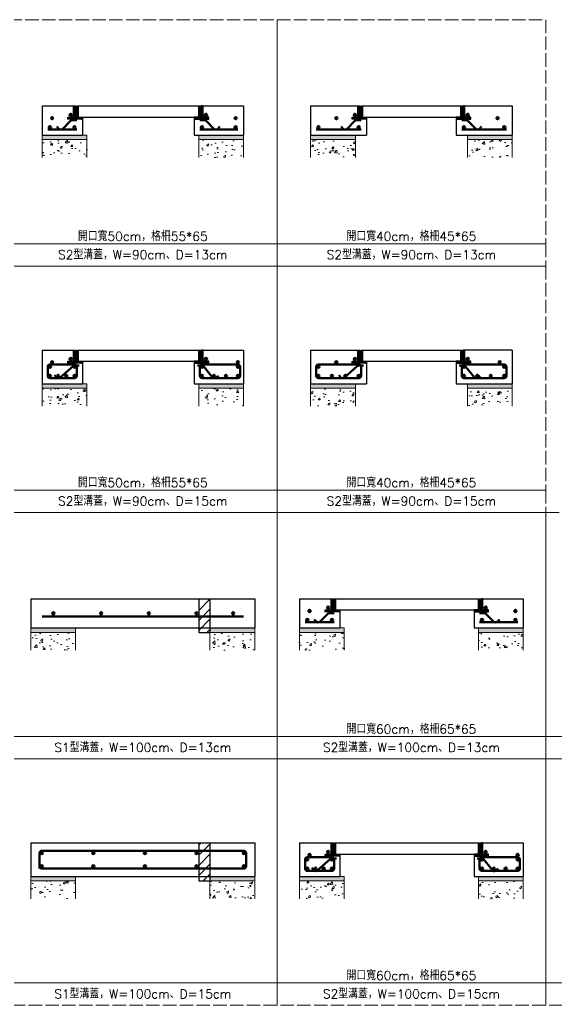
# Model space of a CAD drawing. Extents: x -2931 to 4779, y -2120 to 304.
# Drawn here: x 2014 to 2493, y -2120 to -1240 of the extents above; entities that cross this region are included whole.
import ezdxf

# ---------------------------------------------------------------- set-up
doc = ezdxf.new("R2010")
doc.units = 0
doc.header["$MEASUREMENT"] = 0
doc.linetypes.add('ACAD_ISO02W100', pattern=[15, 12, -3])
doc.layers.add('一、4.基本-隱藏', color=9, linetype='ACAD_ISO02W100', lineweight=20, plot=False)
doc.layers.add('三、3.文字-註解文字', color=2, linetype='Continuous')
for name, color, linetype, lineweight in [('二、1.繪圖-既有設施', 8, 'Continuous', 20), ('二、2.繪圖-施作項目', 181, 'Continuous', 30), ('二、5.繪圖-鋼筋', 60, 'Continuous', 50), ('二、6.繪圖-其他施作項目', 35, 'Continuous', 30)]:
    doc.layers.add(name, color=color, linetype=linetype, lineweight=lineweight)
doc.styles.add('Content', font='romans.shx', dxfattribs={"height": 4, "bigfont": 'genie.shx'})
pattern_1 = [(0, (-454045.0519, -667553.1937), (1.27, 1.27), [0.635, -1.905]), (90, (-454044.7344, -667553.5112), (-1.27, 1.27), [0.635, -1.905])]
pattern_2 = [(0, (-454045.0519, -667553.1937), (1.27, 1.27), [0.635, -1.905]), (90, (-454044.7344, -667553.5112), (-1.27, 1.27), [0.635, -1.905])]
pattern_3 = [(50, (-454045.052, -667553.194), (18.2184669, -1.59390855), [1.905, -20.955]), (355, (-454045.052, -667553.194), (-3.52434214, 19.10568452), [1.524, -16.7640584]), (100.4514447, (-454043.534, -667553.326), (14.6941247, 17.5117752), [1.6190009, -17.80902446]), (46.1842, (-454045.052, -667548.114), (27.1079041, -4.2042328), [2.8575, -31.4325]), (96.6355576, (-454042.793, -667548.464), (23.7404134, 24.7426125), [2.4285023, -26.7135608]), (351.184151, (-454045.052, -667548.114), (23.7404134, 24.7426125), [2.2859967, -25.1459732]), (21, (-454042.512, -667549.384), (15.16143913, -10.22651982), [1.905, -20.955]), (326, (-454042.512, -667549.384), (6.18020283, 18.4187966), [1.524, -16.764]), (71.451445, (-454041.248, -667550.236), (21.34164193, 8.1922769), [1.6190009, -17.80899376]), (37.5, (-454045.052, -667553.1937), (0.308860325, 8.455503887), [0, -16.5608, 0, -17.018, 0, -16.8275]), (7.5, (-454045.052, -667553.194), (6.68196625, 10.01805748), [0, -9.7028, 0, -16.1798, 0, -6.4135]), (327.5, (-454050.716, -667553.194), (13.559059517, -0.5728744), [0, -6.35, 0, -19.812, 0, -26.289]), (317.5, (-454053.256, -667553.194), (14.81291814, 2.5426491), [0, -8.255, 0, -13.1572, 0, -18.669])]
pattern_4 = [(0, (-454045.0519, -667553.1937), (1.27, 1.27), [0.635, -1.905]), (90, (-454044.7344, -667553.5112), (-1.27, 1.27), [0.635, -1.905])]

msp = doc.modelspace()

# ---------------------------------------------------------------- hatches: boundary and pattern name
at = {"layer": '二、1.繪圖-既有設施'}
h = msp.add_hatch(dxfattribs=at)
h.set_pattern_fill('CROSS', color=256, scale=0.2)
h.set_pattern_definition(pattern_1)
h.paths.add_polyline_path([(2073.868, -1343.464), (2069.868, -1343.464), (2033.868, -1343.464), (2033.868, -1347.464), (2073.868, -1347.464)])
h.paths.add_polyline_path([(2213.868, -1343.464), (2173.868, -1343.464), (2173.868, -1347.464), (2213.868, -1347.464)])
h = msp.add_hatch(dxfattribs=at)
h.set_pattern_fill('CROSS', color=256, scale=0.2)
h.set_pattern_definition([(0, (-454045.0519, -667553.1937), (1.27, 1.27), [0.635, -1.905]), (90, (-454044.7344, -667553.5112), (-1.27, 1.27), [0.635, -1.905])])
h.paths.add_polyline_path([(2313.868, -1343.464), (2273.868, -1343.464), (2273.868, -1347.464), (2313.868, -1347.464)])
h.paths.add_polyline_path([(2453.868, -1343.464), (2413.868, -1343.464), (2413.868, -1347.464), (2453.868, -1347.464)])
h = msp.add_hatch(dxfattribs=at)
h.set_pattern_fill('AR-CONC', color=256, scale=0.1)
h.set_pattern_definition([(50, (-454045.052, -667553.194), (18.2184669, -1.59390855), [1.905, -20.955]), (355, (-454045.052, -667553.194), (-3.52434214, 19.10568452), [1.524, -16.7640584]), (100.4514447, (-454043.534, -667553.326), (14.6941247, 17.5117752), [1.6190009, -17.80902446]), (46.1842, (-454045.052, -667548.114), (27.1079041, -4.2042328), [2.8575, -31.4325]), (96.6355576, (-454042.793, -667548.464), (23.7404134, 24.7426125), [2.4285023, -26.7135608]), (351.184151, (-454045.052, -667548.114), (23.7404134, 24.7426125), [2.2859967, -25.1459732]), (21, (-454042.512, -667549.384), (15.16143913, -10.22651982), [1.905, -20.955]), (326, (-454042.512, -667549.384), (6.18020283, 18.4187966), [1.524, -16.764]), (71.451445, (-454041.248, -667550.236), (21.34164193, 8.1922769), [1.6190009, -17.80899376]), (37.5, (-454045.052, -667553.1937), (0.308860325, 8.455503887), [0, -16.5608, 0, -17.018, 0, -16.8275]), (7.5, (-454045.052, -667553.194), (6.68196625, 10.01805748), [0, -9.7028, 0, -16.1798, 0, -6.4135]), (327.5, (-454050.716, -667553.194), (13.559059517, -0.5728744), [0, -6.35, 0, -19.812, 0, -26.289]), (317.5, (-454053.256, -667553.194), (14.81291814, 2.5426491), [0, -8.255, 0, -13.1572, 0, -18.669])])
h.paths.add_polyline_path([(2173.868, -1363.464), (2213.868, -1363.464), (2213.868, -1347.464), (2173.868, -1347.464)])
h.paths.add_polyline_path([(2033.868, -1363.464), (2073.868, -1363.464), (2073.868, -1347.464), (2033.868, -1347.464)])
h = msp.add_hatch(dxfattribs=at)
h.set_pattern_fill('AR-CONC', color=256, scale=0.1)
h.set_pattern_definition([(50, (-454045.052, -667553.194), (18.2184669, -1.59390855), [1.905, -20.955]), (355, (-454045.052, -667553.194), (-3.52434214, 19.10568452), [1.524, -16.7640584]), (100.4514447, (-454043.534, -667553.326), (14.6941247, 17.5117752), [1.6190009, -17.80902446]), (46.1842, (-454045.052, -667548.114), (27.1079041, -4.2042328), [2.8575, -31.4325]), (96.6355576, (-454042.793, -667548.464), (23.7404134, 24.7426125), [2.4285023, -26.7135608]), (351.184151, (-454045.052, -667548.114), (23.7404134, 24.7426125), [2.2859967, -25.1459732]), (21, (-454042.512, -667549.384), (15.16143913, -10.22651982), [1.905, -20.955]), (326, (-454042.512, -667549.384), (6.18020283, 18.4187966), [1.524, -16.764]), (71.451445, (-454041.248, -667550.236), (21.34164193, 8.1922769), [1.6190009, -17.80899376]), (37.5, (-454045.052, -667553.1937), (0.308860325, 8.455503887), [0, -16.5608, 0, -17.018, 0, -16.8275]), (7.5, (-454045.052, -667553.194), (6.68196625, 10.01805748), [0, -9.7028, 0, -16.1798, 0, -6.4135]), (327.5, (-454050.716, -667553.194), (13.559059517, -0.5728744), [0, -6.35, 0, -19.812, 0, -26.289]), (317.5, (-454053.256, -667553.194), (14.81291814, 2.5426491), [0, -8.255, 0, -13.1572, 0, -18.669])])
h.paths.add_polyline_path([(2413.868, -1363.464), (2453.868, -1363.464), (2453.868, -1347.464), (2413.868, -1347.464)])
h.paths.add_polyline_path([(2273.868, -1363.464), (2313.868, -1363.464), (2313.868, -1347.464), (2273.868, -1347.464)])
h = msp.add_hatch(dxfattribs=at)
h.set_pattern_fill('CROSS', color=256, scale=0.2)
h.set_pattern_definition(pattern_2)
h.paths.add_polyline_path([(2213.868, -1565.464), (2173.868, -1565.464), (2173.868, -1569.464), (2213.868, -1569.464)])
h.paths.add_polyline_path([(2073.868, -1565.464), (2069.868, -1565.464), (2033.868, -1565.464), (2033.868, -1569.464), (2073.868, -1569.464)])
h = msp.add_hatch(dxfattribs=at)
h.set_pattern_fill('CROSS', color=256, scale=0.2)
h.set_pattern_definition(pattern_1)
h.paths.add_polyline_path([(2313.868, -1565.464), (2273.868, -1565.464), (2273.868, -1569.464), (2313.868, -1569.464)])
h.paths.add_polyline_path([(2453.868, -1565.464), (2413.868, -1565.464), (2413.868, -1569.464), (2453.868, -1569.464)])
h = msp.add_hatch(dxfattribs=at)
h.set_pattern_fill('AR-CONC', color=256, scale=0.1)
h.set_pattern_definition([(50, (-454045.052, -667553.194), (18.2184669, -1.59390855), [1.905, -20.955]), (355, (-454045.052, -667553.194), (-3.52434214, 19.10568452), [1.524, -16.7640584]), (100.4514447, (-454043.534, -667553.326), (14.6941247, 17.5117752), [1.6190009, -17.80902446]), (46.1842, (-454045.052, -667548.114), (27.1079041, -4.2042328), [2.8575, -31.4325]), (96.6355576, (-454042.793, -667548.464), (23.7404134, 24.7426125), [2.4285023, -26.7135608]), (351.184151, (-454045.052, -667548.114), (23.7404134, 24.7426125), [2.2859967, -25.1459732]), (21, (-454042.512, -667549.384), (15.16143913, -10.22651982), [1.905, -20.955]), (326, (-454042.512, -667549.384), (6.18020283, 18.4187966), [1.524, -16.764]), (71.451445, (-454041.248, -667550.236), (21.34164193, 8.1922769), [1.6190009, -17.80899376]), (37.5, (-454045.052, -667553.1937), (0.308860325, 8.455503887), [0, -16.5608, 0, -17.018, 0, -16.8275]), (7.5, (-454045.052, -667553.194), (6.68196625, 10.01805748), [0, -9.7028, 0, -16.1798, 0, -6.4135]), (327.5, (-454050.716, -667553.194), (13.559059517, -0.5728744), [0, -6.35, 0, -19.812, 0, -26.289]), (317.5, (-454053.256, -667553.194), (14.81291814, 2.5426491), [0, -8.255, 0, -13.1572, 0, -18.669])])
h.paths.add_polyline_path([(2173.868, -1585.464), (2213.868, -1585.464), (2213.868, -1569.464), (2173.868, -1569.464)])
h.paths.add_polyline_path([(2033.868, -1585.464), (2073.868, -1585.464), (2073.868, -1569.464), (2033.868, -1569.464)])
h = msp.add_hatch(dxfattribs=at)
h.set_pattern_fill('AR-CONC', color=256, scale=0.1)
h.set_pattern_definition(pattern_3)
h.paths.add_polyline_path([(2413.868, -1585.464), (2453.868, -1585.464), (2453.868, -1569.464), (2413.868, -1569.464)])
h.paths.add_polyline_path([(2273.868, -1585.464), (2313.868, -1585.464), (2313.868, -1569.464), (2273.868, -1569.464)])
h = msp.add_hatch(dxfattribs=at)
h.set_pattern_fill('CROSS', color=256, scale=0.2)
h.set_pattern_definition(pattern_4)
h.paths.add_polyline_path([(2063.868, -1783.464), (2023.868, -1783.464), (2023.868, -1787.464), (2063.868, -1787.464)])
h.paths.add_polyline_path([(2223.868, -1783.464), (2183.868, -1783.464), (2183.868, -1787.464), (2223.868, -1787.464)])
h = msp.add_hatch(dxfattribs=at)
h.set_pattern_fill('CROSS', color=256, scale=0.2)
h.set_pattern_definition(pattern_4)
h.paths.add_polyline_path([(2303.868, -1783.464), (2299.868, -1783.464), (2263.868, -1783.464), (2263.868, -1787.464), (2303.868, -1787.464)])
h.paths.add_polyline_path([(2463.868, -1783.464), (2423.868, -1783.464), (2423.868, -1787.464), (2463.868, -1787.464)])
h = msp.add_hatch(dxfattribs=at)
h.set_pattern_fill('AR-CONC', color=256, scale=0.1)
h.set_pattern_definition([(50, (-454045.052, -667553.194), (18.2184669, -1.59390855), [1.905, -20.955]), (355, (-454045.052, -667553.194), (-3.52434214, 19.10568452), [1.524, -16.7640584]), (100.4514447, (-454043.534, -667553.326), (14.6941247, 17.5117752), [1.6190009, -17.80902446]), (46.1842, (-454045.052, -667548.114), (27.1079041, -4.2042328), [2.8575, -31.4325]), (96.6355576, (-454042.793, -667548.464), (23.7404134, 24.7426125), [2.4285023, -26.7135608]), (351.184151, (-454045.052, -667548.114), (23.7404134, 24.7426125), [2.2859967, -25.1459732]), (21, (-454042.512, -667549.384), (15.16143913, -10.22651982), [1.905, -20.955]), (326, (-454042.512, -667549.384), (6.18020283, 18.4187966), [1.524, -16.764]), (71.451445, (-454041.248, -667550.236), (21.34164193, 8.1922769), [1.6190009, -17.80899376]), (37.5, (-454045.052, -667553.1937), (0.308860325, 8.455503887), [0, -16.5608, 0, -17.018, 0, -16.8275]), (7.5, (-454045.052, -667553.194), (6.68196625, 10.01805748), [0, -9.7028, 0, -16.1798, 0, -6.4135]), (327.5, (-454050.716, -667553.194), (13.559059517, -0.5728744), [0, -6.35, 0, -19.812, 0, -26.289]), (317.5, (-454053.256, -667553.194), (14.81291814, 2.5426491), [0, -8.255, 0, -13.1572, 0, -18.669])])
h.paths.add_polyline_path([(2183.868, -1803.464), (2223.868, -1803.464), (2223.868, -1787.464), (2183.868, -1787.464)])
h.paths.add_polyline_path([(2023.868, -1803.464), (2063.868, -1803.464), (2063.868, -1787.464), (2023.868, -1787.464)])
h = msp.add_hatch(dxfattribs=at)
h.set_pattern_fill('AR-CONC', color=256, scale=0.1)
h.set_pattern_definition([(50, (-454045.052, -667553.194), (18.2184669, -1.59390855), [1.905, -20.955]), (355, (-454045.052, -667553.194), (-3.52434214, 19.10568452), [1.524, -16.7640584]), (100.4514447, (-454043.534, -667553.326), (14.6941247, 17.5117752), [1.6190009, -17.80902446]), (46.1842, (-454045.052, -667548.114), (27.1079041, -4.2042328), [2.8575, -31.4325]), (96.6355576, (-454042.793, -667548.464), (23.7404134, 24.7426125), [2.4285023, -26.7135608]), (351.184151, (-454045.052, -667548.114), (23.7404134, 24.7426125), [2.2859967, -25.1459732]), (21, (-454042.512, -667549.384), (15.16143913, -10.22651982), [1.905, -20.955]), (326, (-454042.512, -667549.384), (6.18020283, 18.4187966), [1.524, -16.764]), (71.451445, (-454041.248, -667550.236), (21.34164193, 8.1922769), [1.6190009, -17.80899376]), (37.5, (-454045.052, -667553.1937), (0.308860325, 8.455503887), [0, -16.5608, 0, -17.018, 0, -16.8275]), (7.5, (-454045.052, -667553.194), (6.68196625, 10.01805748), [0, -9.7028, 0, -16.1798, 0, -6.4135]), (327.5, (-454050.716, -667553.194), (13.559059517, -0.5728744), [0, -6.35, 0, -19.812, 0, -26.289]), (317.5, (-454053.256, -667553.194), (14.81291814, 2.5426491), [0, -8.255, 0, -13.1572, 0, -18.669])])
h.paths.add_polyline_path([(2423.868, -1803.464), (2463.868, -1803.464), (2463.868, -1787.464), (2423.868, -1787.464)])
h.paths.add_polyline_path([(2263.868, -1803.464), (2303.868, -1803.464), (2303.868, -1787.464), (2263.868, -1787.464)])
h = msp.add_hatch(dxfattribs=at)
h.set_pattern_fill('CROSS', color=256, scale=0.2)
h.set_pattern_definition(pattern_1)
h.paths.add_polyline_path([(2223.868, -2005.464), (2183.868, -2005.464), (2183.868, -2009.464), (2223.868, -2009.464)])
h.paths.add_polyline_path([(2063.868, -2005.464), (2023.868, -2005.464), (2023.868, -2009.464), (2063.868, -2009.464)])
h = msp.add_hatch(dxfattribs=at)
h.set_pattern_fill('CROSS', color=256, scale=0.2)
h.set_pattern_definition(pattern_2)
h.paths.add_polyline_path([(2463.868, -2005.464), (2423.868, -2005.464), (2423.868, -2009.464), (2463.868, -2009.464)])
h.paths.add_polyline_path([(2303.868, -2005.464), (2299.868, -2005.464), (2263.868, -2005.464), (2263.868, -2009.464), (2303.868, -2009.464)])
h = msp.add_hatch(dxfattribs=at)
h.set_pattern_fill('AR-CONC', color=256, scale=0.1)
h.set_pattern_definition(pattern_3)
h.paths.add_polyline_path([(2183.868, -2025.464), (2223.868, -2025.464), (2223.868, -2009.464), (2183.868, -2009.464)])
h.paths.add_polyline_path([(2023.868, -2025.464), (2063.868, -2025.464), (2063.868, -2009.464), (2023.868, -2009.464)])
h = msp.add_hatch(dxfattribs=at)
h.set_pattern_fill('AR-CONC', color=256, scale=0.1)
h.set_pattern_definition([(50, (-454045.052, -667553.194), (18.2184669, -1.59390855), [1.905, -20.955]), (355, (-454045.052, -667553.194), (-3.52434214, 19.10568452), [1.524, -16.7640584]), (100.4514447, (-454043.534, -667553.326), (14.6941247, 17.5117752), [1.6190009, -17.80902446]), (46.1842, (-454045.052, -667548.114), (27.1079041, -4.2042328), [2.8575, -31.4325]), (96.6355576, (-454042.793, -667548.464), (23.7404134, 24.7426125), [2.4285023, -26.7135608]), (351.184151, (-454045.052, -667548.114), (23.7404134, 24.7426125), [2.2859967, -25.1459732]), (21, (-454042.512, -667549.384), (15.16143913, -10.22651982), [1.905, -20.955]), (326, (-454042.512, -667549.384), (6.18020283, 18.4187966), [1.524, -16.764]), (71.451445, (-454041.248, -667550.236), (21.34164193, 8.1922769), [1.6190009, -17.80899376]), (37.5, (-454045.052, -667553.1937), (0.308860325, 8.455503887), [0, -16.5608, 0, -17.018, 0, -16.8275]), (7.5, (-454045.052, -667553.194), (6.68196625, 10.01805748), [0, -9.7028, 0, -16.1798, 0, -6.4135]), (327.5, (-454050.716, -667553.194), (13.559059517, -0.5728744), [0, -6.35, 0, -19.812, 0, -26.289]), (317.5, (-454053.256, -667553.194), (14.81291814, 2.5426491), [0, -8.255, 0, -13.1572, 0, -18.669])])
h.paths.add_polyline_path([(2423.868, -2025.464), (2463.868, -2025.464), (2463.868, -2009.464), (2423.868, -2009.464)])
h.paths.add_polyline_path([(2263.868, -2025.464), (2303.868, -2025.464), (2303.868, -2009.464), (2263.868, -2009.464)])
at = {"layer": '二、5.繪圖-鋼筋'}
h = msp.add_hatch(color=256, dxfattribs=at)
h.dxf.hatch_style = 1
h.paths.add_polyline_path([(2043.868, -1328.364, 1), (2041.868, -1328.364, 1)])
h = msp.add_hatch(color=256, dxfattribs=at)
h.dxf.hatch_style = 1
h.paths.add_polyline_path([(2060.468, -1325.464, 1), (2058.468, -1325.464, 1)])
h = msp.add_hatch(color=256, dxfattribs=at)
h.dxf.hatch_style = 1
h.paths.add_polyline_path([(2181.268, -1325.464, 1), (2179.268, -1325.464, 1)])
h = msp.add_hatch(color=256, dxfattribs=at)
h.dxf.hatch_style = 1
h.paths.add_polyline_path([(2207.868, -1328.364, 1), (2205.868, -1328.364, 1)])
h = msp.add_hatch(color=256, dxfattribs=at)
h.dxf.hatch_style = 1
h.paths.add_polyline_path([(2297.868, -1328.364, 1), (2295.868, -1328.364, 1)])
h = msp.add_hatch(color=256, dxfattribs=at)
h.dxf.hatch_style = 1
h.paths.add_polyline_path([(2314.468, -1325.464, 1), (2312.468, -1325.464, 1)])
h = msp.add_hatch(color=256, dxfattribs=at)
h.dxf.hatch_style = 1
h.paths.add_polyline_path([(2415.268, -1325.464, 1), (2413.268, -1325.464, 1)])
h = msp.add_hatch(color=256, dxfattribs=at)
h.dxf.hatch_style = 1
h.paths.add_polyline_path([(2441.868, -1328.364, 1), (2439.868, -1328.364, 1)])
h = msp.add_hatch(color=256, dxfattribs=at)
h.dxf.hatch_style = 1
h.paths.add_polyline_path([(2041.868, -1336.464, 1), (2039.868, -1336.464, 1)])
h = msp.add_hatch(color=256, dxfattribs=at)
h.dxf.hatch_style = 1
h.paths.add_polyline_path([(2063.868, -1336.464, 1), (2061.868, -1336.464, 1)])
h = msp.add_hatch(color=256, dxfattribs=at)
h.dxf.hatch_style = 1
h.paths.add_polyline_path([(2177.868, -1336.464, 1), (2175.868, -1336.464, 1)])
h = msp.add_hatch(color=256, dxfattribs=at)
h.dxf.hatch_style = 1
h.paths.add_polyline_path([(2207.868, -1336.464, 1), (2205.868, -1336.464, 1)])
h = msp.add_hatch(color=256, dxfattribs=at)
h.dxf.hatch_style = 1
h.paths.add_polyline_path([(2281.868, -1336.464, 1), (2279.868, -1336.464, 1)])
h = msp.add_hatch(color=256, dxfattribs=at)
h.dxf.hatch_style = 1
h.paths.add_polyline_path([(2317.868, -1336.464, 1), (2315.868, -1336.464, 1)])
h = msp.add_hatch(color=256, dxfattribs=at)
h.dxf.hatch_style = 1
h.paths.add_polyline_path([(2411.868, -1336.464, 1), (2409.868, -1336.464, 1)])
h = msp.add_hatch(color=256, dxfattribs=at)
h.dxf.hatch_style = 1
h.paths.add_polyline_path([(2447.868, -1336.464, 1), (2445.868, -1336.464, 1)])
h = msp.add_hatch(color=256, dxfattribs=at)
h.dxf.hatch_style = 1
h.paths.add_polyline_path([(2043.868, -1546.364, 1), (2041.868, -1546.364, 1)])
h = msp.add_hatch(color=256, dxfattribs=at)
h.dxf.hatch_style = 1
h.paths.add_polyline_path([(2060.468, -1543.464, 1), (2058.468, -1543.464, 1)])
h = msp.add_hatch(color=256, dxfattribs=at)
h.dxf.hatch_style = 1
h.paths.add_polyline_path([(2181.268, -1543.464, 1), (2179.268, -1543.464, 1)])
h = msp.add_hatch(color=256, dxfattribs=at)
h.dxf.hatch_style = 1
h.paths.add_polyline_path([(2209.868, -1546.264, 1), (2207.868, -1546.264, 1)])
h = msp.add_hatch(color=256, dxfattribs=at)
h.dxf.hatch_style = 1
h.paths.add_polyline_path([(2297.868, -1546.364, 1), (2295.868, -1546.364, 1)])
h = msp.add_hatch(color=256, dxfattribs=at)
h.dxf.hatch_style = 1
h.paths.add_polyline_path([(2314.468, -1543.464, 1), (2312.468, -1543.464, 1)])
h = msp.add_hatch(color=256, dxfattribs=at)
h.dxf.hatch_style = 1
h.paths.add_polyline_path([(2415.268, -1543.464, 1), (2413.268, -1543.464, 1)])
h = msp.add_hatch(color=256, dxfattribs=at)
h.dxf.hatch_style = 1
h.paths.add_polyline_path([(2443.868, -1546.264, 1), (2441.868, -1546.264, 1)])
h = msp.add_hatch(color=256, dxfattribs=at)
h.dxf.hatch_style = 1
h.paths.add_polyline_path([(2041.868, -1550.264, 1), (2039.868, -1550.264, 1)])
h = msp.add_hatch(color=256, dxfattribs=at)
h.dxf.hatch_style = 1
h.paths.add_polyline_path([(2041.868, -1558.464, 1), (2039.868, -1558.464, 1)])
h = msp.add_hatch(color=256, dxfattribs=at)
h.dxf.hatch_style = 1
h.paths.add_polyline_path([(2049.208, -1558.464, 1), (2047.208, -1558.464, 1)])
h = msp.add_hatch(color=256, dxfattribs=at)
h.dxf.hatch_style = 1
h.paths.add_polyline_path([(2056.548, -1558.464, 1), (2054.548, -1558.464, 1)])
h = msp.add_hatch(color=256, dxfattribs=at)
h.dxf.hatch_style = 1
h.paths.add_polyline_path([(2063.868, -1550.264, 1), (2061.868, -1550.264, 1)])
h = msp.add_hatch(color=256, dxfattribs=at)
h.dxf.hatch_style = 1
h.paths.add_polyline_path([(2063.868, -1558.464, 1), (2061.868, -1558.464, 1)])
h = msp.add_hatch(color=256, dxfattribs=at)
h.dxf.hatch_style = 1
h.paths.add_polyline_path([(2177.868, -1550.264, 1), (2175.868, -1550.264, 1)])
h = msp.add_hatch(color=256, dxfattribs=at)
h.dxf.hatch_style = 1
h.paths.add_polyline_path([(2177.868, -1558.464, 1), (2175.868, -1558.464, 1)])
h = msp.add_hatch(color=256, dxfattribs=at)
h.dxf.hatch_style = 1
h.paths.add_polyline_path([(2188.528, -1558.464, 1), (2186.528, -1558.464, 1)])
h = msp.add_hatch(color=256, dxfattribs=at)
h.dxf.hatch_style = 1
h.paths.add_polyline_path([(2199.188, -1558.464, 1), (2197.188, -1558.464, 1)])
h = msp.add_hatch(color=256, dxfattribs=at)
h.dxf.hatch_style = 1
h.paths.add_polyline_path([(2209.868, -1550.264, 1), (2207.868, -1550.264, 1)])
h = msp.add_hatch(color=256, dxfattribs=at)
h.dxf.hatch_style = 1
h.paths.add_polyline_path([(2209.868, -1558.464, 1), (2207.868, -1558.464, 1)])
h = msp.add_hatch(color=256, dxfattribs=at)
h.dxf.hatch_style = 1
h.paths.add_polyline_path([(2281.868, -1550.264, 1), (2279.868, -1550.264, 1)])
h = msp.add_hatch(color=256, dxfattribs=at)
h.dxf.hatch_style = 1
h.paths.add_polyline_path([(2281.868, -1558.464, 1), (2279.868, -1558.464, 1)])
h = msp.add_hatch(color=256, dxfattribs=at)
h.dxf.hatch_style = 1
h.paths.add_polyline_path([(2293.868, -1558.464, 1), (2291.868, -1558.464, 1)])
h = msp.add_hatch(color=256, dxfattribs=at)
h.dxf.hatch_style = 1
h.paths.add_polyline_path([(2305.868, -1558.464, 1), (2303.868, -1558.464, 1)])
h = msp.add_hatch(color=256, dxfattribs=at)
h.dxf.hatch_style = 1
h.paths.add_polyline_path([(2317.868, -1558.464, 1), (2315.868, -1558.464, 1)])
h = msp.add_hatch(color=256, dxfattribs=at)
h.dxf.hatch_style = 1
h.paths.add_polyline_path([(2411.868, -1550.264, 1), (2409.868, -1550.264, 1)])
h = msp.add_hatch(color=256, dxfattribs=at)
h.dxf.hatch_style = 1
h.paths.add_polyline_path([(2411.868, -1558.464, 1), (2409.868, -1558.464, 1)])
h = msp.add_hatch(color=256, dxfattribs=at)
h.dxf.hatch_style = 1
h.paths.add_polyline_path([(2423.868, -1558.464, 1), (2421.868, -1558.464, 1)])
h = msp.add_hatch(color=256, dxfattribs=at)
h.dxf.hatch_style = 1
h.paths.add_polyline_path([(2435.868, -1558.464, 1), (2433.868, -1558.464, 1)])
h = msp.add_hatch(color=256, dxfattribs=at)
h.dxf.hatch_style = 1
h.paths.add_polyline_path([(2447.868, -1550.264, 1), (2445.868, -1550.264, 1)])
h = msp.add_hatch(color=256, dxfattribs=at)
h.dxf.hatch_style = 1
h.paths.add_polyline_path([(2447.868, -1558.464, 1), (2445.868, -1558.464, 1)])
h = msp.add_hatch(color=256, dxfattribs=at)
h.dxf.hatch_style = 1
h.paths.add_polyline_path([(2273.868, -1768.364, 1), (2271.868, -1768.364, 1)])
h = msp.add_hatch(color=256, dxfattribs=at)
h.dxf.hatch_style = 1
h.paths.add_polyline_path([(2290.468, -1765.464, 1), (2288.468, -1765.464, 1)])
h = msp.add_hatch(color=256, dxfattribs=at)
h.dxf.hatch_style = 1
h.paths.add_polyline_path([(2431.268, -1765.464, 1), (2429.268, -1765.464, 1)])
h = msp.add_hatch(color=256, dxfattribs=at)
h.dxf.hatch_style = 1
h.paths.add_polyline_path([(2457.868, -1768.364, 1), (2455.868, -1768.364, 1)])
h = msp.add_hatch(color=256, dxfattribs=at)
h.dxf.hatch_style = 1
h.paths.add_polyline_path([(2045.028, -1770.464, 1), (2043.028, -1770.464, 1)])
h = msp.add_hatch(color=256, dxfattribs=at)
h.dxf.hatch_style = 1
h.paths.add_polyline_path([(2087.648, -1770.464, 1), (2085.648, -1770.464, 1)])
h = msp.add_hatch(color=256, dxfattribs=at)
h.dxf.hatch_style = 1
h.paths.add_polyline_path([(2130.268, -1770.464, 1), (2128.268, -1770.464, 1)])
h = msp.add_hatch(color=256, dxfattribs=at)
h.dxf.hatch_style = 1
h.paths.add_polyline_path([(2172.868, -1770.464, 1), (2170.868, -1770.464, 1)])
h = msp.add_hatch(color=256, dxfattribs=at)
h.dxf.hatch_style = 1
h.paths.add_polyline_path([(2205.608, -1770.464, 1), (2203.608, -1770.464, 1)])
h = msp.add_hatch(color=256, dxfattribs=at)
h.dxf.hatch_style = 1
h.paths.add_polyline_path([(2271.868, -1776.464, 1), (2269.868, -1776.464, 1)])
h = msp.add_hatch(color=256, dxfattribs=at)
h.dxf.hatch_style = 1
h.paths.add_polyline_path([(2293.868, -1776.464, 1), (2291.868, -1776.464, 1)])
h = msp.add_hatch(color=256, dxfattribs=at)
h.dxf.hatch_style = 1
h.paths.add_polyline_path([(2427.868, -1776.464, 1), (2425.868, -1776.464, 1)])
h = msp.add_hatch(color=256, dxfattribs=at)
h.dxf.hatch_style = 1
h.paths.add_polyline_path([(2457.868, -1776.464, 1), (2455.868, -1776.464, 1)])
h = msp.add_hatch(color=256, dxfattribs=at)
h.dxf.hatch_style = 1
h.paths.add_polyline_path([(2034.568, -1984.464, 1), (2032.568, -1984.464, 1)])
h = msp.add_hatch(color=256, dxfattribs=at)
h.dxf.hatch_style = 1
h.paths.add_polyline_path([(2080.668, -1984.464, 1), (2078.668, -1984.464, 1)])
h = msp.add_hatch(color=256, dxfattribs=at)
h.dxf.hatch_style = 1
h.paths.add_polyline_path([(2126.768, -1984.464, 1), (2124.768, -1984.464, 1)])
h = msp.add_hatch(color=256, dxfattribs=at)
h.dxf.hatch_style = 1
h.paths.add_polyline_path([(2172.868, -1984.464, 1), (2170.868, -1984.464, 1)])
h = msp.add_hatch(color=256, dxfattribs=at)
h.dxf.hatch_style = 1
h.paths.add_polyline_path([(2215.168, -1984.464, 1), (2213.168, -1984.464, 1)])
h = msp.add_hatch(color=256, dxfattribs=at)
h.dxf.hatch_style = 1
h.paths.add_polyline_path([(2273.868, -1986.364, 1), (2271.868, -1986.364, 1)])
h = msp.add_hatch(color=256, dxfattribs=at)
h.dxf.hatch_style = 1
h.paths.add_polyline_path([(2290.468, -1983.464, 1), (2288.468, -1983.464, 1)])
h = msp.add_hatch(color=256, dxfattribs=at)
h.dxf.hatch_style = 1
h.paths.add_polyline_path([(2431.268, -1983.464, 1), (2429.268, -1983.464, 1)])
h = msp.add_hatch(color=256, dxfattribs=at)
h.dxf.hatch_style = 1
h.paths.add_polyline_path([(2459.868, -1986.264, 1), (2457.868, -1986.264, 1)])
h = msp.add_hatch(color=256, dxfattribs=at)
h.dxf.hatch_style = 1
h.paths.add_polyline_path([(2034.568, -1996.464, 1), (2032.568, -1996.464, 1)])
h = msp.add_hatch(color=256, dxfattribs=at)
h.dxf.hatch_style = 1
h.paths.add_polyline_path([(2080.668, -1996.464, 1), (2078.668, -1996.464, 1)])
h = msp.add_hatch(color=256, dxfattribs=at)
h.dxf.hatch_style = 1
h.paths.add_polyline_path([(2126.768, -1996.464, 1), (2124.768, -1996.464, 1)])
h = msp.add_hatch(color=256, dxfattribs=at)
h.dxf.hatch_style = 1
h.paths.add_polyline_path([(2172.868, -1996.464, 1), (2170.868, -1996.464, 1)])
h = msp.add_hatch(color=256, dxfattribs=at)
h.dxf.hatch_style = 1
h.paths.add_polyline_path([(2215.168, -1996.464, 1), (2213.168, -1996.464, 1)])
h = msp.add_hatch(color=256, dxfattribs=at)
h.dxf.hatch_style = 1
h.paths.add_polyline_path([(2271.868, -1990.264, 1), (2269.868, -1990.264, 1)])
h = msp.add_hatch(color=256, dxfattribs=at)
h.dxf.hatch_style = 1
h.paths.add_polyline_path([(2271.868, -1998.464, 1), (2269.868, -1998.464, 1)])
h = msp.add_hatch(color=256, dxfattribs=at)
h.dxf.hatch_style = 1
h.paths.add_polyline_path([(2279.208, -1998.464, 1), (2277.208, -1998.464, 1)])
h = msp.add_hatch(color=256, dxfattribs=at)
h.dxf.hatch_style = 1
h.paths.add_polyline_path([(2286.548, -1998.464, 1), (2284.548, -1998.464, 1)])
h = msp.add_hatch(color=256, dxfattribs=at)
h.dxf.hatch_style = 1
h.paths.add_polyline_path([(2293.868, -1990.264, 1), (2291.868, -1990.264, 1)])
h = msp.add_hatch(color=256, dxfattribs=at)
h.dxf.hatch_style = 1
h.paths.add_polyline_path([(2293.868, -1998.464, 1), (2291.868, -1998.464, 1)])
h = msp.add_hatch(color=256, dxfattribs=at)
h.dxf.hatch_style = 1
h.paths.add_polyline_path([(2427.868, -1990.264, 1), (2425.868, -1990.264, 1)])
h = msp.add_hatch(color=256, dxfattribs=at)
h.dxf.hatch_style = 1
h.paths.add_polyline_path([(2427.868, -1998.464, 1), (2425.868, -1998.464, 1)])
h = msp.add_hatch(color=256, dxfattribs=at)
h.dxf.hatch_style = 1
h.paths.add_polyline_path([(2438.528, -1998.464, 1), (2436.528, -1998.464, 1)])
h = msp.add_hatch(color=256, dxfattribs=at)
h.dxf.hatch_style = 1
h.paths.add_polyline_path([(2449.188, -1998.464, 1), (2447.188, -1998.464, 1)])
h = msp.add_hatch(color=256, dxfattribs=at)
h.dxf.hatch_style = 1
h.paths.add_polyline_path([(2459.868, -1990.264, 1), (2457.868, -1990.264, 1)])
h = msp.add_hatch(color=256, dxfattribs=at)
h.dxf.hatch_style = 1
h.paths.add_polyline_path([(2459.868, -1998.464, 1), (2457.868, -1998.464, 1)])
at = {"layer": '二、6.繪圖-其他施作項目'}
h = msp.add_hatch(dxfattribs=at)
h.set_pattern_fill('ANSI31', color=256, scale=0.2)
h.set_pattern_definition([(45, (4519.5368, -3358.519), (-0.4490128, 0.4490128), [])])
h.paths.add_polyline_path([(2063.868, -1317.464), (2062.068, -1317.464), (2062.068, -1327.464), (2056.868, -1327.464), (2056.868, -1329.264), (2069.868, -1329.264), (2069.868, -1327.464), (2063.868, -1327.464)])
h.paths.add_polyline_path([(2175.868, -1327.464), (2169.868, -1327.464), (2169.868, -1329.264), (2182.868, -1329.264), (2182.868, -1327.464), (2177.668, -1327.464), (2177.668, -1317.464), (2175.868, -1317.464)])
h = msp.add_hatch(dxfattribs=at)
h.set_pattern_fill('ANSI31', color=256, scale=0.2)
h.set_pattern_definition([(45, (5746.8861, -3926.03623), (-0.44901281, 0.44901281), [])])
h.paths.add_polyline_path([(2316.068, -1327.464), (2310.868, -1327.464), (2310.868, -1329.264), (2323.868, -1329.264), (2323.868, -1327.464), (2317.868, -1327.464), (2317.868, -1317.464), (2316.068, -1317.464)])
h.paths.add_polyline_path([(2411.668, -1317.464), (2409.868, -1317.464), (2409.868, -1327.464), (2403.868, -1327.464), (2403.868, -1329.264), (2416.868, -1329.264), (2416.868, -1327.464), (2411.668, -1327.464)])
h = msp.add_hatch(dxfattribs=at)
h.set_pattern_fill('ANSI31', color=256, scale=0.2)
h.set_pattern_definition([(45, (4519.5368, -3576.519), (-0.4490128, 0.4490128), [])])
h.paths.add_polyline_path([(2063.868, -1535.464), (2062.068, -1535.464), (2062.068, -1545.464), (2056.868, -1545.464), (2056.868, -1547.264), (2069.868, -1547.264), (2069.868, -1545.464), (2063.868, -1545.464)])
h.paths.add_polyline_path([(2175.868, -1545.464), (2169.868, -1545.464), (2169.868, -1547.264), (2182.868, -1547.264), (2182.868, -1545.464), (2177.668, -1545.464), (2177.668, -1535.464), (2175.868, -1535.464)])
h = msp.add_hatch(dxfattribs=at)
h.set_pattern_fill('ANSI31', color=256, scale=0.2)
h.set_pattern_definition([(45, (5746.8861, -4144.03623), (-0.44901281, 0.44901281), [])])
h.paths.add_polyline_path([(2316.068, -1545.464), (2310.868, -1545.464), (2310.868, -1547.264), (2323.868, -1547.264), (2323.868, -1545.464), (2317.868, -1545.464), (2317.868, -1535.464), (2316.068, -1535.464)])
h.paths.add_polyline_path([(2411.668, -1535.464), (2409.868, -1535.464), (2409.868, -1545.464), (2403.868, -1545.464), (2403.868, -1547.264), (2416.868, -1547.264), (2416.868, -1545.464), (2411.668, -1545.464)])
h = msp.add_hatch(dxfattribs=at)
h.set_pattern_fill('ANSI31', color=256, scale=2)
h.set_pattern_definition([(45, (-454585.712, -667857.2375), (-4.49012806, 4.49012806), [])])
h.paths.add_polyline_path([(2183.868, -1757.464), (2173.868, -1757.464), (2173.868, -1787.464), (2183.868, -1787.464)])
h = msp.add_hatch(dxfattribs=at)
h.set_pattern_fill('ANSI31', color=256, scale=0.2)
h.set_pattern_definition([(45, (4749.5368, -3748.3895), (-0.4490128, 0.4490128), [])])
h.paths.add_polyline_path([(2293.868, -1757.464), (2292.068, -1757.464), (2292.068, -1767.464), (2286.868, -1767.464), (2286.868, -1769.264), (2299.868, -1769.264), (2299.868, -1767.464), (2293.868, -1767.464)])
h.paths.add_polyline_path([(2425.868, -1767.464), (2419.868, -1767.464), (2419.868, -1769.264), (2432.868, -1769.264), (2432.868, -1767.464), (2427.668, -1767.464), (2427.668, -1757.464), (2425.868, -1757.464)])
h = msp.add_hatch(dxfattribs=at)
h.set_pattern_fill('ANSI31', color=256, scale=2)
h.set_pattern_definition([(45, (-454045.052, -667553.1937), (-4.49012806, 4.49012806), [])])
h.paths.add_polyline_path([(2183.868, -1975.464), (2173.868, -1975.464), (2173.868, -2009.464), (2183.868, -2009.464)])
h = msp.add_hatch(dxfattribs=at)
h.set_pattern_fill('ANSI31', color=256, scale=0.2)
h.set_pattern_definition([(45, (4749.5368, -3966.3895), (-0.4490128, 0.4490128), [])])
h.paths.add_polyline_path([(2293.868, -1975.464), (2292.068, -1975.464), (2292.068, -1985.464), (2286.868, -1985.464), (2286.868, -1987.264), (2299.868, -1987.264), (2299.868, -1985.464), (2293.868, -1985.464)])
h.paths.add_polyline_path([(2425.868, -1985.464), (2419.868, -1985.464), (2419.868, -1987.264), (2432.868, -1987.264), (2432.868, -1985.464), (2427.668, -1985.464), (2427.668, -1975.464), (2425.868, -1975.464)])

# ---------------------------------------------------------------- linework, layer by layer
at = {"layer": '一、4.基本-隱藏'}
for points in [[(2003.868, -1240.464), (2243.868, -1240.464), (2243.868, -1440.464), (2003.868, -1440.464)], [(2243.868, -1240.464), (2483.868, -1240.464), (2483.868, -1440.464), (2243.868, -1440.464)], [(2003.868, -1440.464), (2243.868, -1440.464), (2243.868, -1460.464), (2003.868, -1460.464)], [(2243.868, -1440.464), (2483.868, -1440.464), (2483.868, -1460.464), (2243.868, -1460.464)], [(2003.868, -1460.464), (2243.868, -1460.464), (2243.868, -1660.464), (2003.868, -1660.464)], [(2243.868, -1460.464), (2483.868, -1460.464), (2483.868, -1660.464), (2243.868, -1660.464)], [(2003.868, -1660.464), (2243.868, -1660.464), (2243.868, -1680.464), (2003.868, -1680.464)], [(2243.868, -1660.464), (2483.868, -1660.464), (2483.868, -1680.464), (2243.868, -1680.464)], [(2003.868, -1680.464), (2243.868, -1680.464), (2243.868, -1880.464), (2003.868, -1880.464)], [(2243.868, -1680.464), (2483.868, -1680.464), (2483.868, -1880.464), (2243.868, -1880.464)], [(2483.868, -1680.464), (2723.868, -1680.464), (2723.868, -1880.464), (2483.868, -1880.464)], [(2003.868, -1880.464), (2243.868, -1880.464), (2243.868, -1900.464), (2003.868, -1900.464)], [(2243.868, -1880.464), (2483.868, -1880.464), (2483.868, -1900.464), (2243.868, -1900.464)], [(2483.868, -1880.464), (2723.868, -1880.464), (2723.868, -1900.464), (2483.868, -1900.464)], [(2003.868, -1900.464), (2243.868, -1900.464), (2243.868, -2100.464), (2003.868, -2100.464)], [(2243.868, -1900.464), (2483.868, -1900.464), (2483.868, -2100.464), (2243.868, -2100.464)], [(2483.868, -1900.464), (2723.868, -1900.464), (2723.868, -2100.464), (2483.868, -2100.464)], [(2003.868, -2100.464), (2243.868, -2100.464), (2243.868, -2120.464), (2003.868, -2120.464)], [(2243.868, -2100.464), (2483.868, -2100.464), (2483.868, -2120.464), (2243.868, -2120.464)], [(2483.868, -2100.464), (2723.868, -2100.464), (2723.868, -2120.464), (2483.868, -2120.464)]]:
    msp.add_lwpolyline(points, close=True, dxfattribs=at)
at = {"layer": '二、1.繪圖-既有設施'}
for points in [[(2033.868, -1343.464), (2033.868, -1363.464)], [(2069.868, -1343.464), (2073.868, -1343.464)], [(2073.868, -1343.464), (2073.868, -1363.464)], [(2173.868, -1343.464), (2173.868, -1363.464)], [(2213.868, -1343.464), (2213.868, -1363.464)], [(2273.868, -1343.464), (2273.868, -1363.464)], [(2313.868, -1343.464), (2313.868, -1363.464)], [(2413.868, -1343.464), (2413.868, -1363.464)], [(2453.868, -1343.464), (2453.868, -1363.464)], [(2033.868, -1347.464), (2073.868, -1347.464)], [(2173.868, -1347.464), (2213.868, -1347.464)], [(2273.868, -1347.464), (2313.868, -1347.464)], [(2413.868, -1347.464), (2453.868, -1347.464)], [(2033.868, -1565.464), (2033.868, -1585.464)], [(2069.868, -1565.464), (2073.868, -1565.464)], [(2073.868, -1565.464), (2073.868, -1585.464)], [(2173.868, -1565.464), (2173.868, -1585.464)], [(2213.868, -1565.464), (2213.868, -1585.464)], [(2273.868, -1565.464), (2273.868, -1585.464)], [(2313.868, -1565.464), (2313.868, -1585.464)], [(2413.868, -1565.464), (2413.868, -1585.464)], [(2453.868, -1565.464), (2453.868, -1585.464)], [(2033.868, -1569.464), (2073.868, -1569.464)], [(2173.868, -1569.464), (2213.868, -1569.464)], [(2273.868, -1569.464), (2313.868, -1569.464)], [(2413.868, -1569.464), (2453.868, -1569.464)], [(2023.868, -1783.464), (2023.868, -1803.464)], [(2063.868, -1783.464), (2063.868, -1803.464)], [(2183.868, -1783.464), (2183.868, -1803.464)], [(2223.868, -1783.464), (2223.868, -1803.464)], [(2263.868, -1783.464), (2263.868, -1803.464)], [(2299.868, -1783.464), (2303.868, -1783.464)], [(2303.868, -1783.464), (2303.868, -1803.464)], [(2423.868, -1783.464), (2423.868, -1803.464)], [(2463.868, -1783.464), (2463.868, -1803.464)], [(2023.868, -1787.464), (2063.868, -1787.464)], [(2183.868, -1787.464), (2223.868, -1787.464)], [(2263.868, -1787.464), (2303.868, -1787.464)], [(2423.868, -1787.464), (2463.868, -1787.464)], [(2023.868, -2005.464), (2023.868, -2025.464)], [(2063.868, -2005.464), (2063.868, -2025.464)], [(2183.868, -2005.464), (2183.868, -2025.464)], [(2223.868, -2005.464), (2223.868, -2025.464)], [(2263.868, -2005.464), (2263.868, -2025.464)], [(2299.868, -2005.464), (2303.868, -2005.464)], [(2303.868, -2005.464), (2303.868, -2025.464)], [(2423.868, -2005.464), (2423.868, -2025.464)], [(2463.868, -2005.464), (2463.868, -2025.464)], [(2023.868, -2009.464), (2063.868, -2009.464)], [(2183.868, -2009.464), (2223.868, -2009.464)], [(2263.868, -2009.464), (2303.868, -2009.464)], [(2423.868, -2009.464), (2463.868, -2009.464)]]:
    msp.add_lwpolyline(points, dxfattribs=at)
at = {"layer": '二、2.繪圖-施作項目'}
for points in [[(2033.868, -1317.464), (2062.068, -1317.464)], [(2033.868, -1317.464), (2033.868, -1343.464)], [(2177.668, -1317.464), (2213.868, -1317.464)], [(2213.868, -1317.464), (2213.868, -1343.464)], [(2273.868, -1317.464), (2316.068, -1317.464)], [(2273.868, -1317.464), (2273.868, -1343.464)], [(2411.668, -1317.464), (2453.868, -1317.464)], [(2453.868, -1317.464), (2453.868, -1343.464)], [(2069.868, -1327.464), (2069.868, -1343.464)], [(2169.868, -1327.464), (2169.868, -1343.464)], [(2323.868, -1327.464), (2323.868, -1343.464)], [(2403.868, -1327.464), (2403.868, -1343.464)], [(2033.868, -1343.464), (2069.868, -1343.464)], [(2169.868, -1343.464), (2213.868, -1343.464)], [(2273.868, -1343.464), (2323.868, -1343.464)], [(2403.868, -1343.464), (2453.868, -1343.464)], [(2033.868, -1535.464), (2062.068, -1535.464)], [(2033.868, -1535.464), (2033.868, -1565.464)], [(2177.668, -1535.464), (2213.868, -1535.464)], [(2213.868, -1535.464), (2213.868, -1565.464)], [(2273.868, -1535.464), (2316.068, -1535.464)], [(2273.868, -1535.464), (2273.868, -1565.464)], [(2453.868, -1535.464), (2411.668, -1535.464)], [(2453.868, -1535.464), (2453.868, -1565.464)], [(2069.868, -1545.464), (2069.868, -1565.464)], [(2169.868, -1545.464), (2169.868, -1565.464)], [(2323.868, -1545.464), (2323.868, -1565.464)], [(2403.868, -1545.464), (2403.868, -1565.464)], [(2033.868, -1565.464), (2069.868, -1565.464)], [(2169.868, -1565.464), (2213.868, -1565.464)], [(2273.868, -1565.464), (2323.868, -1565.464)], [(2403.868, -1565.464), (2453.868, -1565.464)], [(2023.868, -1757.464), (2223.868, -1757.464)], [(2023.868, -1757.464), (2023.868, -1783.464)], [(2223.868, -1757.464), (2223.868, -1783.464)], [(2263.868, -1757.464), (2292.068, -1757.464)], [(2263.868, -1757.464), (2263.868, -1783.464)], [(2427.668, -1757.464), (2463.868, -1757.464)], [(2463.868, -1757.464), (2463.868, -1783.464)], [(2299.868, -1767.464), (2299.868, -1783.464)], [(2419.868, -1767.464), (2419.868, -1783.464)], [(2023.868, -1783.464), (2223.868, -1783.464)], [(2263.868, -1783.464), (2299.868, -1783.464)], [(2419.868, -1783.464), (2463.868, -1783.464)], [(2023.868, -1975.464), (2223.868, -1975.464)], [(2023.868, -1975.464), (2023.868, -2005.464)], [(2223.868, -1975.464), (2223.868, -2005.464)], [(2263.868, -1975.464), (2292.068, -1975.464)], [(2263.868, -1975.464), (2263.868, -2005.464)], [(2427.668, -1975.464), (2463.868, -1975.464)], [(2463.868, -1975.464), (2463.868, -2005.464)], [(2299.868, -1985.464), (2299.868, -2005.464)], [(2419.868, -1985.464), (2419.868, -2005.464)], [(2023.868, -2005.464), (2223.868, -2005.464)], [(2263.868, -2005.464), (2299.868, -2005.464)], [(2419.868, -2005.464), (2463.868, -2005.464)]]:
    msp.add_lwpolyline(points, dxfattribs=at)
at = {"layer": '二、5.繪圖-鋼筋'}
for points in [[(2064.868, -1330.264), (2060.697, -1330.264, 0.1989124), (2059.283, -1330.85), (2052.083, -1338.05, -0.4142136), (2049.254, -1338.05), (2047.133, -1335.929)], [(2174.868, -1330.264), (2179.04, -1330.264, -0.1989124), (2180.454, -1330.85), (2187.654, -1338.05, 0.4142136), (2190.483, -1338.05), (2192.604, -1335.929)], [(2318.868, -1330.264), (2314.697, -1330.264, 0.1989124), (2313.283, -1330.85), (2306.083, -1338.05, -0.4142136), (2303.254, -1338.05), (2301.133, -1335.929)], [(2408.868, -1330.264), (2413.04, -1330.264, -0.1989124), (2414.454, -1330.85), (2421.654, -1338.05, 0.4142136), (2424.483, -1338.05), (2426.604, -1335.929)], [(2044.905, -1557.711), (2046.887, -1559.963, 0.4142136), (2049.71, -1560.143), (2061.502, -1549.763, -0.1824306), (2062.823, -1549.264), (2067.068, -1549.264)], [(2191.417, -1558.322), (2189.084, -1560.207, -0.4142136), (2186.271, -1559.909), (2178.269, -1550.007, 0.226529), (2176.713, -1549.264), (2172.668, -1549.264)], [(2298.905, -1557.711), (2300.887, -1559.963, 0.4142136), (2303.71, -1560.143), (2315.502, -1549.763, -0.1824306), (2316.823, -1549.264), (2321.068, -1549.264)], [(2425.417, -1558.322), (2423.084, -1560.207, -0.4142136), (2420.271, -1559.909), (2412.269, -1550.007, 0.226529), (2410.713, -1549.264), (2406.668, -1549.264)], [(2294.868, -1770.264), (2290.697, -1770.264, 0.1989124), (2289.283, -1770.85), (2282.083, -1778.05, -0.4142136), (2279.254, -1778.05), (2277.133, -1775.929)], [(2424.868, -1770.264), (2429.04, -1770.264, -0.1989124), (2430.454, -1770.85), (2437.654, -1778.05, 0.4142136), (2440.483, -1778.05), (2442.604, -1775.929)], [(2274.905, -1997.711), (2276.887, -1999.963, 0.4142136), (2279.71, -2000.143), (2291.502, -1989.763, -0.1824306), (2292.823, -1989.264), (2297.068, -1989.264)], [(2441.417, -1998.322), (2439.084, -2000.207, -0.4142136), (2436.271, -1999.909), (2428.269, -1990.007, 0.226529), (2426.713, -1989.264), (2422.668, -1989.264)]]:
    msp.add_lwpolyline(points, format="xyb", dxfattribs=at)
for points in [[(2038.868, -1338.464), (2064.868, -1338.464)], [(2174.868, -1338.464), (2208.868, -1338.464)], [(2278.868, -1338.464), (2318.868, -1338.464)], [(2408.868, -1338.464), (2448.868, -1338.464)], [(2033.868, -1773.464), (2213.768, -1773.464)], [(2268.868, -1778.464), (2294.868, -1778.464)], [(2424.868, -1778.464), (2458.868, -1778.464)], [(2031.568, -1990.464), (2031.568, -1998.464)]]:
    msp.add_lwpolyline(points, dxfattribs=at)
for points in [[(2064.868, -1558.464), (2064.868, -1550.264, 0.4142136), (2062.868, -1548.264), (2040.868, -1548.264, 0.4142136), (2038.868, -1550.264), (2038.868, -1558.464, 0.4142136), (2040.868, -1560.464), (2062.868, -1560.464, 0.4142136)], [(2176.868, -1548.264), (2208.868, -1548.264, -0.4142136), (2210.868, -1550.264), (2210.868, -1558.464, -0.4142136), (2208.868, -1560.464), (2176.868, -1560.464, -0.4142136), (2174.868, -1558.464), (2174.868, -1550.264, -0.4142136)], [(2318.868, -1558.464), (2318.868, -1550.264, 0.4142136), (2316.868, -1548.264), (2280.868, -1548.264, 0.4142136), (2278.868, -1550.264), (2278.868, -1558.464, 0.4142136), (2280.868, -1560.464), (2316.868, -1560.464, 0.4142136)], [(2410.868, -1560.464), (2446.868, -1560.464, 0.4142136), (2448.868, -1558.464), (2448.868, -1550.264, 0.4142136), (2446.868, -1548.264), (2410.868, -1548.264, 0.4142136), (2408.868, -1550.264), (2408.868, -1558.464, 0.4142136)], [(2214.168, -1982.464), (2033.568, -1982.464, 0.4142136), (2031.568, -1984.464), (2031.568, -1996.464, 0.4142136), (2033.568, -1998.464), (2214.168, -1998.464, 0.4142136), (2216.168, -1996.464), (2216.168, -1984.464, 0.4142136)], [(2294.868, -1998.464), (2294.868, -1990.264, 0.4142136), (2292.868, -1988.264), (2270.868, -1988.264, 0.4142136), (2268.868, -1990.264), (2268.868, -1998.464, 0.4142136), (2270.868, -2000.464), (2292.868, -2000.464, 0.4142136)], [(2426.868, -1988.264), (2458.868, -1988.264, -0.4142136), (2460.868, -1990.264), (2460.868, -1998.464, -0.4142136), (2458.868, -2000.464), (2426.868, -2000.464, -0.4142136), (2424.868, -1998.464), (2424.868, -1990.264, -0.4142136)]]:
    msp.add_lwpolyline(points, format="xyb", close=True, dxfattribs=at)
for centre in [(2042.868, -1328.364), (2059.468, -1325.464), (2180.268, -1325.464), (2206.868, -1328.364), (2296.868, -1328.364), (2313.468, -1325.464), (2414.268, -1325.464), (2440.868, -1328.364), (2040.868, -1336.464), (2062.868, -1336.464), (2176.868, -1336.464), (2206.868, -1336.464), (2280.868, -1336.464), (2316.868, -1336.464), (2410.868, -1336.464), (2446.868, -1336.464), (2042.868, -1546.364), (2059.468, -1543.464), (2180.268, -1543.464), (2208.868, -1546.264), (2296.868, -1546.364), (2313.468, -1543.464), (2414.268, -1543.464), (2442.868, -1546.264), (2040.868, -1550.264), (2040.868, -1558.464), (2048.208, -1558.464), (2055.548, -1558.464), (2062.868, -1550.264), (2062.868, -1558.464), (2176.868, -1550.264), (2176.868, -1558.464), (2187.528, -1558.464), (2198.188, -1558.464), (2208.868, -1550.264), (2208.868, -1558.464), (2280.868, -1550.264), (2280.868, -1558.464), (2292.868, -1558.464), (2304.868, -1558.464), (2316.868, -1558.464), (2410.868, -1550.264), (2410.868, -1558.464), (2422.868, -1558.464), (2434.868, -1558.464), (2446.868, -1550.264), (2446.868, -1558.464), (2272.868, -1768.364), (2289.468, -1765.464), (2430.268, -1765.464), (2456.868, -1768.364), (2044.028, -1770.464), (2086.648, -1770.464), (2129.268, -1770.464), (2171.868, -1770.464), (2204.608, -1770.464), (2270.868, -1776.464), (2292.868, -1776.464), (2426.868, -1776.464), (2456.868, -1776.464), (2033.568, -1984.464), (2079.668, -1984.464), (2125.768, -1984.464), (2171.868, -1984.464), (2214.168, -1984.464), (2272.868, -1986.364), (2289.468, -1983.464), (2430.268, -1983.464), (2458.868, -1986.264), (2033.568, -1996.464), (2079.668, -1996.464), (2125.768, -1996.464), (2171.868, -1996.464), (2214.168, -1996.464), (2270.868, -1990.264), (2270.868, -1998.464), (2278.208, -1998.464), (2285.548, -1998.464), (2292.868, -1990.264), (2292.868, -1998.464), (2426.868, -1990.264), (2426.868, -1998.464), (2437.528, -1998.464), (2448.188, -1998.464), (2458.868, -1990.264), (2458.868, -1998.464)]:
    msp.add_circle(centre, 1, dxfattribs=at)
at = {"layer": '二、6.繪圖-其他施作項目'}
for points in [[(2056.868, -1327.464), (2062.068, -1327.464), (2062.068, -1317.464), (2063.868, -1317.464), (2063.868, -1327.464), (2069.868, -1327.464), (2069.868, -1329.264), (2056.868, -1329.264)], [(2177.668, -1317.464), (2175.868, -1317.464), (2175.868, -1327.464), (2169.868, -1327.464), (2169.868, -1329.264), (2182.868, -1329.264), (2182.868, -1327.464), (2177.668, -1327.464)], [(2310.868, -1327.464), (2316.068, -1327.464), (2316.068, -1317.464), (2317.868, -1317.464), (2317.868, -1327.464), (2323.868, -1327.464), (2323.868, -1329.264), (2310.868, -1329.264)], [(2411.668, -1317.464), (2409.868, -1317.464), (2409.868, -1327.464), (2403.868, -1327.464), (2403.868, -1329.264), (2416.868, -1329.264), (2416.868, -1327.464), (2411.668, -1327.464)], [(2056.868, -1545.464), (2062.068, -1545.464), (2062.068, -1535.464), (2063.868, -1535.464), (2063.868, -1545.464), (2069.868, -1545.464), (2069.868, -1547.264), (2056.868, -1547.264)], [(2177.668, -1535.464), (2175.868, -1535.464), (2175.868, -1545.464), (2169.868, -1545.464), (2169.868, -1547.264), (2182.868, -1547.264), (2182.868, -1545.464), (2177.668, -1545.464)], [(2310.868, -1545.464), (2316.068, -1545.464), (2316.068, -1535.464), (2317.868, -1535.464), (2317.868, -1545.464), (2323.868, -1545.464), (2323.868, -1547.264), (2310.868, -1547.264)], [(2411.668, -1535.464), (2409.868, -1535.464), (2409.868, -1545.464), (2403.868, -1545.464), (2403.868, -1547.264), (2416.868, -1547.264), (2416.868, -1545.464), (2411.668, -1545.464)], [(2286.868, -1767.464), (2292.068, -1767.464), (2292.068, -1757.464), (2293.868, -1757.464), (2293.868, -1767.464), (2299.868, -1767.464), (2299.868, -1769.264), (2286.868, -1769.264)], [(2427.668, -1757.464), (2425.868, -1757.464), (2425.868, -1767.464), (2419.868, -1767.464), (2419.868, -1769.264), (2432.868, -1769.264), (2432.868, -1767.464), (2427.668, -1767.464)], [(2286.868, -1985.464), (2292.068, -1985.464), (2292.068, -1975.464), (2293.868, -1975.464), (2293.868, -1985.464), (2299.868, -1985.464), (2299.868, -1987.264), (2286.868, -1987.264)], [(2427.668, -1975.464), (2425.868, -1975.464), (2425.868, -1985.464), (2419.868, -1985.464), (2419.868, -1987.264), (2432.868, -1987.264), (2432.868, -1985.464), (2427.668, -1985.464)]]:
    msp.add_lwpolyline(points, close=True, dxfattribs=at)
for points in [[(2064.868, -1317.464), (2064.868, -1327.464)], [(2064.868, -1317.464), (2174.868, -1317.464)], [(2066.068, -1317.464), (2066.068, -1327.464)], [(2173.668, -1317.464), (2173.668, -1327.464)], [(2174.868, -1317.464), (2174.868, -1327.464)], [(2318.868, -1317.464), (2318.868, -1327.464)], [(2318.868, -1317.464), (2408.868, -1317.464)], [(2320.068, -1317.464), (2320.068, -1327.464)], [(2407.668, -1317.464), (2407.668, -1327.464)], [(2408.868, -1317.464), (2408.868, -1327.464)], [(2064.868, -1327.464), (2174.868, -1327.464)], [(2318.868, -1327.464), (2408.868, -1327.464)], [(2064.868, -1535.464), (2064.868, -1545.464)], [(2064.868, -1535.464), (2174.868, -1535.464)], [(2066.068, -1535.464), (2066.068, -1545.464)], [(2173.668, -1535.464), (2173.668, -1545.464)], [(2174.868, -1535.464), (2174.868, -1545.464)], [(2318.868, -1535.464), (2318.868, -1545.464)], [(2318.868, -1535.464), (2408.868, -1535.464)], [(2320.068, -1535.464), (2320.068, -1545.464)], [(2407.668, -1535.464), (2407.668, -1545.464)], [(2408.868, -1535.464), (2408.868, -1545.464)], [(2064.868, -1545.464), (2174.868, -1545.464)], [(2318.868, -1545.464), (2408.868, -1545.464)], [(2173.868, -1757.464), (2173.868, -1787.464)], [(2183.868, -1757.464), (2183.868, -1787.464)], [(2294.868, -1757.464), (2294.868, -1767.464)], [(2294.868, -1757.464), (2424.868, -1757.464)], [(2296.068, -1757.464), (2296.068, -1767.464)], [(2423.668, -1757.464), (2423.668, -1767.464)], [(2424.868, -1757.464), (2424.868, -1767.464)], [(2294.868, -1767.464), (2424.868, -1767.464)], [(2173.868, -1787.464), (2183.868, -1787.464)], [(2173.868, -1975.464), (2173.868, -2009.464)], [(2183.868, -1975.464), (2183.868, -2009.464)], [(2294.868, -1975.464), (2294.868, -1985.464)], [(2294.868, -1975.464), (2424.868, -1975.464)], [(2296.068, -1975.464), (2296.068, -1985.464)], [(2423.668, -1975.464), (2423.668, -1985.464)], [(2424.868, -1975.464), (2424.868, -1985.464)], [(2294.868, -1985.464), (2424.868, -1985.464)], [(2173.868, -2009.464), (2183.868, -2009.464)]]:
    msp.add_lwpolyline(points, dxfattribs=at)

# ---------------------------------------------------------------- texts
at = {"layer": '三、3.文字-註解文字', "char_height": 8, "attachment_point": 5, "style": 'Content'}
for s, width, insert in [('開口寬50cm，格柵55*65', 131.3065, (2123.868, -1434.082)), ('開口寬40cm，格柵45*65', 131.3065, (2363.868, -1434.082)), ('S2型溝蓋，W=90cm、D=13cm', 169.09419, (2123.868, -1450.464)), ('S2型溝蓋，W=90cm、D=13cm', 169.09419, (2363.868, -1450.464)), ('開口寬50cm，格柵55*65', 131.3065, (2123.868, -1654.082)), ('開口寬40cm，格柵45*65', 131.3065, (2363.868, -1654.082)), ('S2型溝蓋，W=90cm、D=15cm', 169.09419, (2123.868, -1670.464)), ('S2型溝蓋，W=90cm、D=15cm', 169.09419, (2363.868, -1670.464)), ('開口寬60cm，格柵65*65', 131.3065, (2363.868, -1874.082)), ('S1型溝蓋，W=100cm、D=13cm', 187.65637, (2123.868, -1890.464)), ('S2型溝蓋，W=100cm、D=13cm', 185.18141, (2363.868, -1890.464)), ('開口寬60cm，格柵65*65', 131.3065, (2363.868, -2094.082)), ('S1型溝蓋，W=100cm、D=15cm', 179.10115, (2123.868, -2110.464)), ('S2型溝蓋，W=100cm、D=15cm', 184.76325, (2363.868, -2110.464))]:
    msp.add_mtext_dynamic_manual_height_columns(s, width=width, gutter_width=20, heights=[0], dxfattribs=dict(at, insert=insert))

doc.saveas('drawing.dxf')
